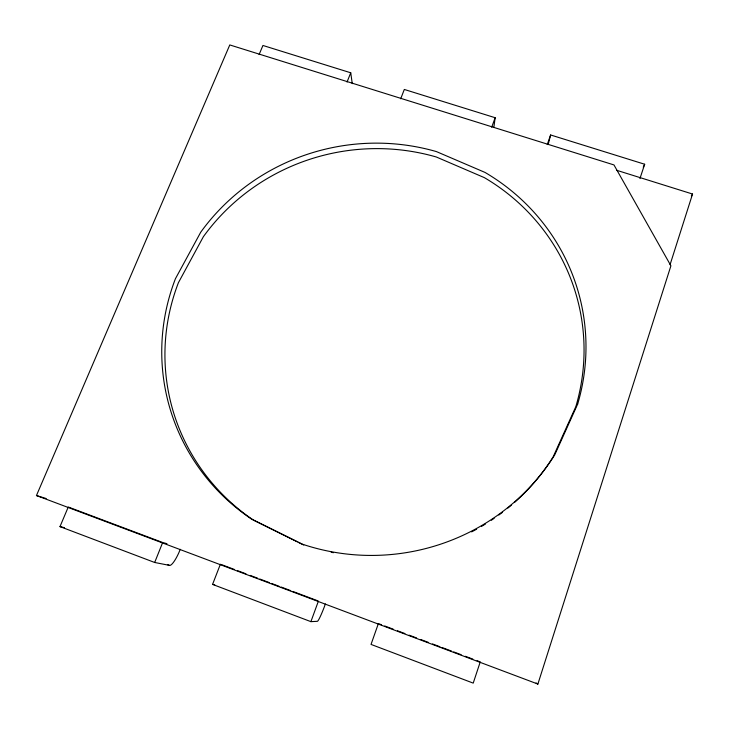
<?xml version="1.0" encoding="UTF-8"?>
<svg xmlns="http://www.w3.org/2000/svg" width="729" height="729" viewBox="0 0 729 729"><rect width="100%" height="100%" fill="white"/><g stroke="black" fill="none" stroke-linecap="round" stroke-linejoin="round"><path stroke-width="1.09" d="M493.834 127.484L495.164 117.724L404.313 89.457L400.695 98.807M548.372 143.722L550.623 134.974L644.673 164.244L639.944 178.559M537.884 684.066L670.908 265.803L613.973 164.936L229.781 44.934L36.45 495.538L537.884 684.066L536.079 682.955M670.06 264.7L692.55 194.032L616.661 170.285M547.233 144.588L550.623 134.974M325.38 603.931L324.223 607.12A18.717 1.64 -69.9 0 1 317.361 621.318L310.9 621.646L212.567 584.403L220.395 564.2M310.9 621.646L318.427 601.051M491.683 127.238L495.164 117.724M180.218 549.301L178.97 552.454A18.389 4.092 -68 0 1 169.565 565.394L154.676 562.478L59.988 526.611L68.262 507.01L162.676 542.504L154.676 562.478M347.031 82.049L350.74 72.791L262.941 45.471L259.096 54.575M643.242 167.223L644.673 164.244M691.356 195.919L692.55 194.032M212.567 584.403L214.709 584.713M59.988 526.611L64.398 527.687M163.743 542.795L166.959 543.688M36.45 495.538L46.182 498.536M221.461 564.601L234.246 569.404M237.444 570.607L245.965 573.814M250.229 575.418L257.683 578.215M259.816 579.017L269.411 582.626M271.543 583.428L278.997 586.234M281.13 587.027L290.725 590.636M292.848 591.438L317.361 600.65M381.559 624.78L378.378 623.587L371.034 644.418L473.221 683.119L480.247 661.877L477.058 660.684M384.748 625.983L393.232 629.173M397.478 630.767L404.905 633.556M409.151 635.159L416.578 637.948M420.824 639.543L428.251 642.331M432.497 643.935L439.924 646.723M442.047 647.516L451.597 651.106M453.72 651.908L461.147 654.697M465.384 656.291L472.82 659.089M167.451 564.592L169.565 565.394M297.25 541.802L253.455 520.123A209.797 203.546 -11.3 0 1 178.423 282.679L203.373 236.706A209.797 203.546 -11.3 0 1 436.316 156.999L484.348 177.63A209.797 203.546 -11.3 0 1 575.819 406.682L553.138 456.91A209.797 203.546 -11.3 0 1 514.747 502.226M298.27 542.312L303.747 545.019M350.74 72.791L352.262 83.653M511.339 505.179A209.797 203.546 -11.3 0 1 507.858 508.077M502.481 512.314A209.797 203.546 -11.3 0 1 498.809 515.038M494.134 518.346A209.797 203.546 -11.3 0 1 491.282 520.278M485.496 523.987A209.797 203.546 -11.3 0 1 481.577 526.356M476.62 529.19A209.797 203.546 -11.3 0 1 471.617 531.878M333.481 552.7A209.797 203.546 -11.3 0 1 331.221 552.281M577.678 404.066L554.723 454.905A212.367 205.897 -11.3 0 1 302.18 544.116L251.259 518.911A212.367 205.897 -11.3 0 1 175.443 278.697L200.721 232.214A212.367 205.897 -11.3 0 1 436.425 151.596L485.031 172.436A212.367 205.897 -11.3 0 1 577.678 404.066"/></g></svg>
